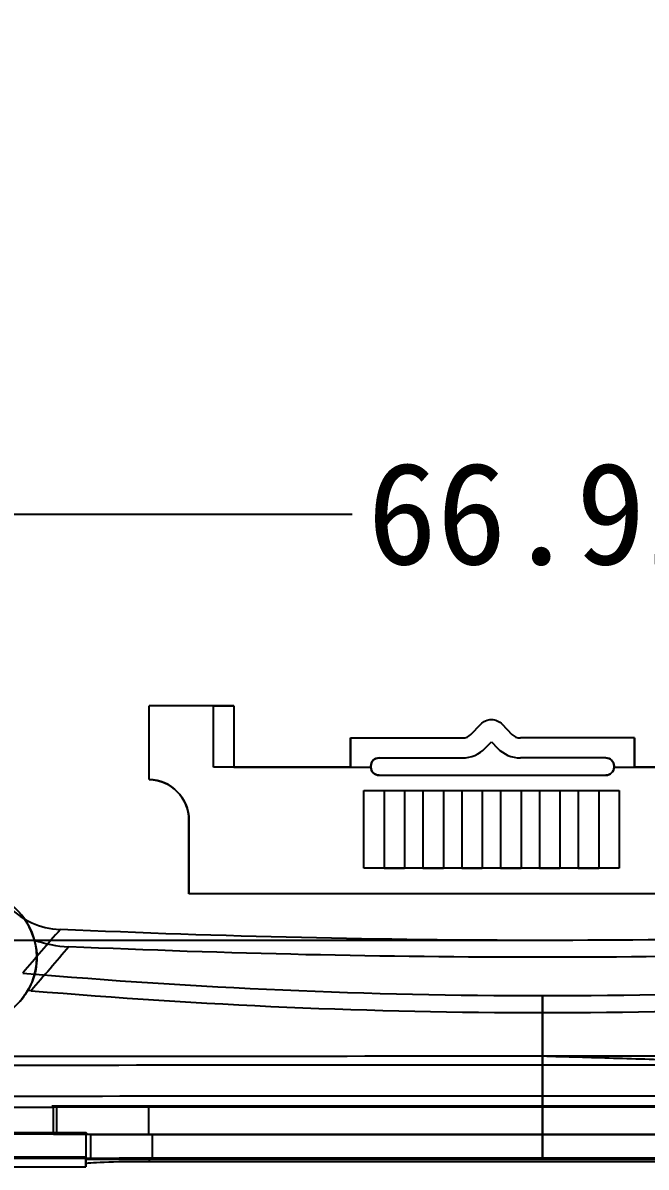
# Model space of a CAD drawing. Header units: inches. Extents: x -850 to 339, y -315 to 884.
# Drawn here: x -25.4 to 5.1, y 0 to 56 of the extents above; entities that cross this region are included whole.
import ezdxf

# ---------------------------------------------------------------- set-up
doc = ezdxf.new("R2010")
doc.units = ezdxf.units.IN
doc.header["$MEASUREMENT"] = 0
for name, color, linetype, true_color in [('200', 7, 'Continuous', 0xffffff), ('AUXIL$14', 7, 'Continuous', 0xffffff), ('AUXIL$9', 7, 'Continuous', 0xffffff), ('ORTHO$2', 7, 'Continuous', 0xffffff), ('ORTHO$5', 7, 'Continuous', 0xffffff), ('ORTHO$6', 7, 'Continuous', 0xffffff)]:
    doc.layers.add(name, color=color, linetype=linetype, true_color=true_color)
for name, color, linetype in [('VE200I1173$0000000000011', 255, 'Continuous'), ('VE200I1175$0000000000011', 255, 'Continuous'), ('VE200I1239$0010000001011', 255, 'Continuous'), ('VE200I1244$0000000000011', 255, 'Continuous'), ('VE200I1245$0000000000011', 255, 'Continuous'), ('VE200I1249$0000000000011', 255, 'Continuous'), ('VE200I1250$0000000000011', 255, 'Continuous'), ('VE200I1251$0000000000011', 255, 'Continuous'), ('VE200I1252$0000000000011', 255, 'Continuous'), ('VE200I1253$0010000001011', 255, 'Continuous'), ('VE200I1257$0000000000011', 255, 'Continuous'), ('VE200I1258$0001000000011', 255, 'Continuous'), ('VE200I1259$0011000001011', 255, 'Continuous'), ('VE200I1263$0011000001011', 255, 'Continuous'), ('VE200I1264$0000000000011', 255, 'Continuous'), ('VE200I1269$0001001010011', 255, 'Continuous'), ('VE200I1270$0000000000011', 255, 'Continuous'), ('VE200I1272$0000001010011', 255, 'Continuous'), ('VE200I1274$0000000000011', 255, 'Continuous'), ('VE200I1275$0010000001011', 255, 'Continuous'), ('VE200I1276$0001000000011', 255, 'Continuous'), ('VE200I1277$0000000000011', 255, 'Continuous'), ('VE200I1278$0001000000011', 255, 'Continuous'), ('VE200I1279$0011000001011', 255, 'Continuous'), ('VE200I1280$0001000000011', 255, 'Continuous'), ('VE200I1281$0000000000011', 255, 'Continuous'), ('VE200I1282$0001000000011', 255, 'Continuous'), ('VE200I1283$0001001010011', 255, 'Continuous'), ('VE200I1284$0001000000011', 255, 'Continuous'), ('VE200I1285$0011000001011', 255, 'Continuous'), ('VE200I1286$0001000000011', 255, 'Continuous'), ('VE200I1287$0001000000011', 255, 'Continuous'), ('VE200I612$1111101111011', 255, 'Continuous'), ('VE200I627$0000000000011', 255, 'Continuous'), ('VE200I628$0000000000011', 255, 'Continuous'), ('VE200I629$0000000000011', 255, 'Continuous'), ('VE200I686$0010000001011', 255, 'Continuous'), ('VE200I687$0011000001011', 255, 'Continuous'), ('VE200I688$0000000000011', 255, 'Continuous'), ('VE200I690$0000000000011', 255, 'Continuous'), ('VE200I700$0000000000011', 255, 'Continuous'), ('VE200I712$0000000000011', 255, 'Continuous'), ('VE200I713$0000000000011', 255, 'Continuous'), ('VE200I715$0010000001011', 255, 'Continuous'), ('VE200I716$0000000000011', 255, 'Continuous'), ('VE200I720$1111100101011', 255, 'Continuous'), ('VE200I722$1010000101011', 255, 'Continuous'), ('VE200I723$1010000101011', 255, 'Continuous'), ('VE200I724$1110100101011', 255, 'Continuous'), ('VE200I725$1010000101011', 255, 'Continuous'), ('VE200I741$0000000000011', 255, 'Continuous'), ('VE200I742$0000000000011', 255, 'Continuous'), ('VE200I760$0000000000011', 255, 'Continuous'), ('VE200I761$0000000000011', 255, 'Continuous'), ('VE200I762$0000000000011', 255, 'Continuous'), ('VE200I763$0000000000011', 255, 'Continuous'), ('VE200I764$0000000000011', 255, 'Continuous'), ('VE200I767$0000000000011', 255, 'Continuous'), ('VE200I909$0000000000011', 255, 'Continuous'), ('VE200I910$0000000000011', 255, 'Continuous'), ('VE200I943$1000000100011', 255, 'Continuous'), ('VE200I949$1000000110011', 255, 'Continuous'), ('VE200I950$1101101110011', 255, 'Continuous'), ('VE200I952$1000000100011', 255, 'Continuous')]:
    doc.layers.add(name, color=color, linetype=linetype)
doc.dimstyles.get("Standard").update_dxf_attribs({"dimtxt": 5, "dimasz": 0.18, "dimexe": 0.18, "dimexo": 0.0625, "dimgap": 0.09, "dimtad": 0, "dimtih": 1, "dimtoh": 1, "dimzin": 0, "dimdsep": 46, "dimtxsty": 'Standard', "dimcen": 0.09, "dimclrt": 3, "dimadec": 0, "dimazin": 0, "dimtfac": 1, "dimtofl": 0, "dimtmove": 0, "dimatfit": 3, "dimfxl": 0, "dimtolj": 1, "dimtzin": 0, "dimarcsym": 0})

# ---------------------------------------------------------------- blocks, each defined once
blk = doc.blocks.new('*D2')
at = {"color": 0, "lineweight": -2}
for p, q in [((-33.522, 26.175), (-33.522, 32.131)), ((-33.342, 31.951), (-9.321, 31.951)), ((33.213, 31.951), (9.192, 31.951)), ((33.393, 25.496), (33.393, 32.131))]:
    blk.add_line(p, q, dxfattribs=at)
at = {"color": 0}
for points in [[(-33.342, 31.981), (-33.342, 31.921), (-33.522, 31.951)], [(33.213, 31.981), (33.213, 31.921), (33.393, 31.951)]]:
    blk.add_solid(points, dxfattribs=at)
at = {"layer": 'Defpoints', "color": 0}
for p in [(33.393, 31.951), (-33.522, 26.112, 7.484), (33.393, 25.433, 14.867)]:
    blk.add_point(p, dxfattribs=at)
at = {"color": 3, "insert": (-0.064, 31.951), "char_height": 5, "attachment_point": 5}
blk.add_mtext('\\A1;66.91', dxfattribs=at)
blk = doc.blocks.new('*D4')
at = {"color": 0, "lineweight": -2}
for p, q in [((-30.34, 17.425), (-30.34, -7.367)), ((30.34, 17.425), (30.34, -7.367)), ((-30.16, -7.187), (-9.673, -7.187)), ((30.16, -7.187), (9.673, -7.187))]:
    blk.add_line(p, q, dxfattribs=at)
at = {"color": 0}
for points in [[(-30.16, -7.157), (-30.16, -7.217), (-30.34, -7.187)], [(30.16, -7.157), (30.16, -7.217), (30.34, -7.187)]]:
    blk.add_solid(points, dxfattribs=at)
at = {"layer": 'Defpoints', "color": 0}
for p in [(-30.34, 17.487, 8.6), (30.34, 17.487, 8.6), (30.34, -7.187)]:
    blk.add_point(p, dxfattribs=at)
at = {"color": 3, "insert": (0, -7.187), "char_height": 5, "attachment_point": 5}
blk.add_mtext('\\A1;60.68', dxfattribs=at)
blk = doc.blocks.new('*D5')
at = {"color": 0, "lineweight": -2}
for p, q in [((0.062, 203.725), (74.09, 203.725)), ((73.91, 203.545), (73.91, 104.597)), ((73.91, 0.47), (73.91, 99.417)), ((0.062, 0.29), (74.09, 0.29))]:
    blk.add_line(p, q, dxfattribs=at)
at = {"color": 0}
for points in [[(73.88, 203.545), (73.94, 203.545), (73.91, 203.725)], [(73.88, 0.47), (73.94, 0.47), (73.91, 0.29)]]:
    blk.add_solid(points, dxfattribs=at)
at = {"layer": 'Defpoints', "color": 0}
for p in [(0, 203.725, 8.3), (0, 0.29, 8.3), (73.91, 0.29)]:
    blk.add_point(p, dxfattribs=at)
at = {"color": 3, "insert": (73.91, 102.007), "char_height": 5, "attachment_point": 5}
blk.add_mtext('\\A1;203.43', dxfattribs=at)
blk = doc.blocks.new('*D15')
at = {"color": 0, "lineweight": -2}
for p, q in [((-0.062, 107.503), (-48.467, 107.503)), ((-48.287, 107.323), (-48.287, 61.891)), ((-48.287, 11.28), (-48.287, 56.711)), ((-0.062, 11.1), (-48.467, 11.1))]:
    blk.add_line(p, q, dxfattribs=at)
at = {"color": 0}
for points in [[(-48.317, 107.323), (-48.257, 107.323), (-48.287, 107.503)], [(-48.317, 11.28), (-48.257, 11.28), (-48.287, 11.1)]]:
    blk.add_solid(points, dxfattribs=at)
at = {"layer": 'Defpoints', "color": 0}
for p in [(-48.287, 107.503), (0, 107.503, 15), (0, 11.1, 15)]:
    blk.add_point(p, dxfattribs=at)
at = {"color": 3, "insert": (-48.287, 59.301), "char_height": 5, "attachment_point": 5}
blk.add_mtext('\\A1;96.40', dxfattribs=at)
blk = doc.blocks.new('*D21')
at = {"color": 0, "lineweight": -2}
for p, q in [((-40.848, 68.668), (-40.848, -22.839)), ((40.822, 66.17), (40.822, -22.839)), ((-40.668, -22.659), (-9.27, -22.659)), ((40.642, -22.659), (9.243, -22.659))]:
    blk.add_line(p, q, dxfattribs=at)
at = {"color": 0}
for points in [[(-40.668, -22.629), (-40.668, -22.689), (-40.848, -22.659)], [(40.642, -22.629), (40.642, -22.689), (40.822, -22.659)]]:
    blk.add_solid(points, dxfattribs=at)
at = {"layer": 'Defpoints', "color": 0}
for p in [(-40.848, 68.73, 0.5), (40.822, 66.232, 0.5), (40.822, -22.659)]:
    blk.add_point(p, dxfattribs=at)
at = {"color": 3, "insert": (-0.013, -22.659), "char_height": 5, "attachment_point": 5}
blk.add_mtext('\\A1;81.67', dxfattribs=at)
blk = doc.blocks.new('*D104')
at = {"color": 0, "lineweight": -2}
for p, q in [((29.289, -244.632), (29.469, -244.632)), ((29.469, -244.632), (30.212, -277.82))]:
    blk.add_line(p, q, dxfattribs=at)
at = {"color": 0}
blk.add_solid([(30.242, -277.819), (30.182, -277.82), (30.216, -278)], dxfattribs=at)
at = {"layer": 'Defpoints', "color": 0}
for p in [(18.632, 239.532, 15), (30.216, -278, 15)]:
    blk.add_point(p, dxfattribs=at)
at = {"color": 3, "insert": (15.032, -244.632), "char_height": 5, "attachment_point": 5}
blk.add_mtext('\\A1;R517.66', dxfattribs=at)

msp = doc.modelspace()

# ---------------------------------------------------------------- linework, layer by layer
at = {"layer": '200', "color": 252}
for p, q in [((-16.1, 22.577, -13.8), (-19.25, 22.577, -13.8)), ((-19.25, 18.977, -15.5), (-19.25, 22.577, -15.5)), ((-15.1, 22.577, -15.5), (-19.25, 22.577, -15.5)), ((-19.25, 18.977, -13.8), (-19.25, 22.577, -13.8)), ((-19.25, 22.577, -13.8), (-19.25, 22.577, -15.5)), ((-16.1, 19.577, -13.8), (-16.1, 22.577, -13.8)), ((-16.1, 22.577, -13.8), (-15.1, 22.577, -14.3)), ((-15.1, 22.577, -15.5), (-15.1, 19.577, -15.5)), ((-15.1, 22.577, -14.3), (-15.1, 22.577, -15.5)), ((-15.1, 22.577, -14.3), (-15.1, 19.577, -14.3)), ((-3.503, 21.179, -14.6), (-3.023, 21.679, -14.6)), ((-3.503, 21.179, -13.8), (-3.023, 21.679, -13.8)), ((-3.023, 21.679, -13.8), (-3.023, 21.679, -14.6)), ((-1.977, 21.679, -14.6), (-1.497, 21.179, -14.6)), ((-1.977, 21.679, -13.8), (-1.977, 21.679, -14.6)), ((-1.977, 21.679, -13.8), (-1.497, 21.179, -13.8)), ((-9.4, 21.002, -14.6), (-3.918, 21.002, -14.6)), ((-9.4, 19.577, -13.8), (-9.4, 21.002, -13.8)), ((-9.4, 21.002, -13.8), (-9.4, 21.002, -14.6)), ((-9.4, 21.002, -14.6), (-9.4, 19.577, -14.6)), ((-9.4, 21.002, -13.8), (-3.918, 21.002, -13.8)), ((-3.918, 21.002, -13.8), (-3.918, 21.002, -14.6)), ((-3.503, 21.179, -13.8), (-3.503, 21.179, -14.6)), ((-2.799, 20.504, -13.8), (-2.5, 20.816, -13.8)), ((-2.799, 20.504, -14.6), (-2.5, 20.816, -14.6)), ((-2.5, 20.816, -13.8), (-2.201, 20.504, -13.8)), ((-2.5, 20.816, -14.6), (-2.201, 20.504, -14.6)), ((-2.5, 20.816, -13.8), (-2.5, 20.816, -14.6)), ((-1.497, 21.179, -13.8), (-1.497, 21.179, -14.6)), ((4.5, 21.002, -13.8), (-1.082, 21.002, -13.8)), ((4.5, 21.002, -14.6), (-1.082, 21.002, -14.6)), ((-1.082, 21.002, -13.8), (-1.082, 21.002, -14.6)), ((4.5, 19.577, -13.8), (4.5, 21.002, -13.8)), ((4.5, 21.002, -14.6), (4.5, 19.577, -14.6)), ((4.5, 21.002, -13.8), (4.5, 21.002, -14.6)), ((-2.799, 20.504, -13.8), (-2.799, 20.504, -14.6)), ((-2.201, 20.504, -13.8), (-2.201, 20.504, -14.6)), ((-8.4, 19.577, -13.8), (-8.4, 19.627, -13.8)), ((-8.4, 19.627, -14.6), (-8.4, 19.577, -14.6)), ((-8.4, 19.627, -14.6), (-8.4, 19.627, -13.8)), ((-8, 20.027, -13.8), (-3.918, 20.027, -13.8)), ((-8, 20.027, -13.8), (-8, 20.027, -14.6)), ((-8, 20.027, -14.6), (-3.918, 20.027, -14.6)), ((-3.918, 20.027, -13.8), (-3.918, 20.027, -14.6)), ((3.1, 20.027, -14.6), (-1.082, 20.027, -14.6)), ((3.1, 20.027, -13.8), (-1.082, 20.027, -13.8)), ((-1.082, 20.027, -13.8), (-1.082, 20.027, -14.6)), ((3.1, 20.027, -14.6), (3.1, 20.027, -13.8)), ((3.5, 19.577, -13.8), (3.5, 19.627, -13.8)), ((3.5, 19.627, -13.8), (3.5, 19.627, -14.6)), ((3.5, 19.627, -14.6), (3.5, 19.577, -14.6)), ((-15.1, 19.577, -14.3), (-16.1, 19.577, -13.8)), ((-9.4, 19.577, -13.8), (-16.1, 19.577, -13.8)), ((-15.1, 19.577, -15.5), (-8.4, 19.577, -15.5)), ((-15.1, 19.577, -14.3), (-15.1, 19.577, -15.5)), ((-9.4, 19.577, -14.6), (-8.4, 19.577, -14.6)), ((-9.4, 19.577, -13.8), (-9.4, 19.577, -14.6)), ((-8.4, 19.577, -14.6), (-8.4, 19.577, -15.5)), ((-8.4, 19.577, -13.8), (-8.4, 19.577, -14.6)), ((-8, 19.177, -15.5), (3.1, 19.177, -15.5)), ((-8, 19.177, -13.8), (3.1, 19.177, -13.8)), ((-8, 19.177, -15.5), (-8, 19.177, -13.8)), ((3.1, 19.177, -13.8), (3.1, 19.177, -15.5)), ((3.5, 19.577, -14.6), (4.5, 19.577, -14.6)), ((3.5, 19.577, -15.5), (10.1, 19.577, -15.5)), ((3.5, 19.577, -14.6), (3.5, 19.577, -13.8)), ((3.5, 19.577, -14.6), (3.5, 19.577, -15.5)), ((10.1, 19.577, -13.8), (4.5, 19.577, -13.8)), ((4.5, 19.577, -13.8), (4.5, 19.577, -14.6)), ((-19.25, 18.977, -13.8), (-19.25, 18.977, -15.5)), ((-8.75, 18.427, -18.1), (-7.75, 18.427, -18.1)), ((-8.75, 14.627, -18.1), (-8.75, 18.427, -18.1)), ((-8.75, 14.627, -15.5), (-8.75, 18.427, -15.5)), ((-8.75, 18.427, -15.5), (-8.75, 18.427, -18.1)), ((-8.75, 18.427, -15.5), (3.75, 18.427, -15.5)), ((-7.75, 18.427, -18.1), (-7.75, 14.627, -18.1)), ((-7.75, 18.427, -18.6), (-6.75, 18.427, -18.6)), ((-7.75, 18.427, -18.6), (-7.75, 14.627, -18.6)), ((-7.75, 18.427, -18.1), (-7.75, 18.427, -18.6)), ((-6.75, 18.427, -18.1), (-5.85, 18.427, -18.1)), ((-6.75, 18.427, -18.1), (-6.75, 18.427, -18.6)), ((-6.75, 18.427, -18.6), (-6.75, 14.627, -18.6)), ((-6.75, 18.427, -18.1), (-6.75, 14.627, -18.1)), ((-5.85, 18.427, -18.1), (-5.85, 14.627, -18.1)), ((-5.85, 18.427, -18.6), (-4.85, 18.427, -18.6)), ((-5.85, 18.427, -18.6), (-5.85, 14.627, -18.6)), ((-5.85, 18.427, -18.1), (-5.85, 18.427, -18.6)), ((-4.85, 18.427, -18.1), (-3.95, 18.427, -18.1)), ((-4.85, 18.427, -18.1), (-4.85, 18.427, -18.6)), ((-4.85, 18.427, -18.6), (-4.85, 14.627, -18.6)), ((-4.85, 18.427, -18.1), (-4.85, 14.627, -18.1)), ((-3.95, 18.427, -18.1), (-3.95, 14.627, -18.1)), ((-3.95, 18.427, -18.6), (-2.95, 18.427, -18.6)), ((-3.95, 18.427, -18.6), (-3.95, 14.627, -18.6)), ((-3.95, 18.427, -18.1), (-3.95, 18.427, -18.6)), ((-2.95, 18.427, -18.1), (-2.05, 18.427, -18.1)), ((-2.95, 18.427, -18.1), (-2.95, 18.427, -18.6)), ((-2.95, 18.427, -18.6), (-2.95, 14.627, -18.6)), ((-2.95, 18.427, -18.1), (-2.95, 14.627, -18.1)), ((-2.05, 18.427, -18.1), (-2.05, 14.627, -18.1)), ((-2.05, 18.427, -18.6), (-1.05, 18.427, -18.6)), ((-2.05, 18.427, -18.6), (-2.05, 14.627, -18.6)), ((-2.05, 18.427, -18.1), (-2.05, 18.427, -18.6)), ((-1.05, 18.427, -18.1), (-0.15, 18.427, -18.1)), ((-1.05, 18.427, -18.1), (-1.05, 18.427, -18.6)), ((-1.05, 18.427, -18.6), (-1.05, 14.627, -18.6)), ((-1.05, 18.427, -18.1), (-1.05, 14.627, -18.1)), ((-0.15, 18.427, -18.1), (-0.15, 14.627, -18.1)), ((-0.15, 18.427, -18.6), (0.85, 18.427, -18.6)), ((-0.15, 18.427, -18.6), (-0.15, 14.627, -18.6)), ((-0.15, 18.427, -18.1), (-0.15, 18.427, -18.6)), ((0.85, 18.427, -18.1), (1.75, 18.427, -18.1)), ((0.85, 18.427, -18.1), (0.85, 18.427, -18.6)), ((0.85, 18.427, -18.6), (0.85, 14.627, -18.6)), ((0.85, 18.427, -18.1), (0.85, 14.627, -18.1)), ((1.75, 18.427, -18.1), (1.75, 14.627, -18.1)), ((1.75, 18.427, -18.6), (2.75, 18.427, -18.6)), ((1.75, 18.427, -18.6), (1.75, 14.627, -18.6)), ((1.75, 18.427, -18.1), (1.75, 18.427, -18.6)), ((2.75, 18.427, -18.1), (2.75, 18.427, -18.6)), ((2.75, 18.427, -18.1), (3.75, 18.427, -18.1)), ((2.75, 18.427, -18.6), (2.75, 14.627, -18.6)), ((2.75, 18.427, -18.1), (2.75, 14.627, -18.1)), ((3.75, 18.427, -15.5), (3.75, 14.627, -15.5)), ((3.75, 18.427, -15.5), (3.75, 18.427, -18.1)), ((3.75, 18.427, -18.1), (3.75, 14.627, -18.1)), ((-17.3, 13.377, -13.8), (-17.3, 16.977, -13.8)), ((-17.3, 16.977, -13.8), (-17.3, 16.977, -15.5)), ((-17.3, 16.977, -15.5), (-17.3, 13.377, -15.5)), ((-7.75, 14.627, -18.1), (-8.75, 14.627, -18.1)), ((3.75, 14.627, -15.5), (-8.75, 14.627, -15.5)), ((-8.75, 14.627, -15.5), (-8.75, 14.627, -18.1)), ((-7.75, 14.627, -18.1), (-7.75, 14.627, -18.6)), ((-7.75, 14.627, -18.6), (-6.75, 14.627, -18.6)), ((-5.85, 14.627, -18.1), (-6.75, 14.627, -18.1)), ((-6.75, 14.627, -18.1), (-6.75, 14.627, -18.6)), ((-5.85, 14.627, -18.1), (-5.85, 14.627, -18.6)), ((-5.85, 14.627, -18.6), (-4.85, 14.627, -18.6)), ((-3.95, 14.627, -18.1), (-4.85, 14.627, -18.1)), ((-4.85, 14.627, -18.1), (-4.85, 14.627, -18.6)), ((-3.95, 14.627, -18.1), (-3.95, 14.627, -18.6)), ((-3.95, 14.627, -18.6), (-2.95, 14.627, -18.6)), ((-2.05, 14.627, -18.1), (-2.95, 14.627, -18.1)), ((-2.95, 14.627, -18.1), (-2.95, 14.627, -18.6)), ((-2.05, 14.627, -18.1), (-2.05, 14.627, -18.6)), ((-2.05, 14.627, -18.6), (-1.05, 14.627, -18.6)), ((-0.15, 14.627, -18.1), (-1.05, 14.627, -18.1)), ((-1.05, 14.627, -18.1), (-1.05, 14.627, -18.6)), ((-0.15, 14.627, -18.1), (-0.15, 14.627, -18.6)), ((-0.15, 14.627, -18.6), (0.85, 14.627, -18.6)), ((1.75, 14.627, -18.1), (0.85, 14.627, -18.1)), ((0.85, 14.627, -18.1), (0.85, 14.627, -18.6)), ((1.75, 14.627, -18.1), (1.75, 14.627, -18.6)), ((1.75, 14.627, -18.6), (2.75, 14.627, -18.6)), ((3.75, 14.627, -18.1), (2.75, 14.627, -18.1)), ((2.75, 14.627, -18.1), (2.75, 14.627, -18.6)), ((3.75, 14.627, -15.5), (3.75, 14.627, -18.1)), ((12.3, 13.377, -15.5), (-17.3, 13.377, -15.5)), ((12.3, 13.377, -13.8), (-17.3, 13.377, -13.8)), ((-17.3, 13.377, -15.5), (-17.3, 13.377, -13.8))]:
    msp.add_line(p, q, dxfattribs=at)
at = {"layer": '200', "color": 252, "extrusion": (0, 0, -1)}
msp.add_arc((2.5, 21.177, 14.6), 0.725, 43.8142, 136.1858, dxfattribs=at)
at = {"layer": '200', "color": 252, "extrusion": (8.13755e-32, 2.39272e-15, -1)}
msp.add_arc((2.5, 21.177, 13.8), 0.725, 43.8142, 136.1858, dxfattribs=at)
at = {"layer": '200', "color": 252}
for centre, radius, start, end in [((-3.918, 21.577, -14.6), 0.575, 270, 316.1858), ((-3.918, 21.577, -13.8), 0.575, 270, 316.1858), ((-1.082, 21.577, -14.6), 0.575, 223.8142, 270), ((-1.082, 21.577, -13.8), 0.575, 223.8142, 270), ((-3.918, 21.577, -13.8), 1.55, 270, 316.1858), ((-3.918, 21.577, -14.6), 1.55, 270, 316.1858), ((-1.082, 21.577, -13.8), 1.55, 223.8142, 270), ((-1.082, 21.577, -14.6), 1.55, 223.8142, 270), ((-8, 19.627, -14.6), 0.4, 90, 180), ((3.1, 19.627, -14.6), 0.4, 0, 90), ((-8, 19.577, -15.5), 0.4, 180, 270), ((3.1, 19.577, -15.5), 0.4, -90, 0), ((-19.3, 16.977, -15.5), 2, 0, 88.5675)]:
    msp.add_arc(centre, radius, start, end, dxfattribs=at)
at = {"layer": '200', "color": 252, "extrusion": (8.13755e-32, 0, -1)}
for centre, start, end in [((8, 19.627, 13.8), 0, 90), ((-3.1, 19.627, 13.8), 90, 180), ((8, 19.577, 13.8), -90, 0), ((-3.1, 19.577, 13.8), 180, 270)]:
    msp.add_arc(centre, 0.4, start, end, dxfattribs=at)
at = {"layer": '200', "color": 252, "extrusion": (8.13755e-32, 1.73472e-15, -1)}
msp.add_arc((19.3, 16.977, 13.8), 2, 91.4325, 180, dxfattribs=at)
at = {"layer": 'AUXIL$14', "color": 9}
msp.add_line((0, 8.402, 17.7), (0, 5.447, 17.7), dxfattribs=at)
msp.add_open_spline([(0, 5.447, 17.7), (13.916, 5.044, 17.702), (27.815, 4.575, 17.051)], degree=2, dxfattribs=at)
at = {"layer": 'AUXIL$9', "color": 9}
msp.add_line((0, 8.402, 17.7), (0, 5.447, 17.7), dxfattribs=at)
at = {"layer": 'ORTHO$2', "color": 9}
msp.add_line((0, 8.402, 17.7), (0, 5.447, 17.7), dxfattribs=at)
msp.add_open_spline([(0, 5.447, 17.7), (0, 4.804, 17.692), (0, 3.566, 17.464), (0, 1.877, 16.396), (0, 0.751, 14.746), (0, 0.48, 13.517), (0, 0.45, 12.874)], degree=3, knots=[0, 0, 0, 0, 0.240554, 0.5, 0.759446, 1, 1, 1, 1], dxfattribs=at)
at = {"layer": 'ORTHO$5', "color": 9}
msp.add_line((0, 5.447, 17.7), (0, 8.402, 17.7), dxfattribs=at)
msp.add_open_spline([(0, 0.45, 12.874), (0, 0.48, 13.517), (0, 0.751, 14.746), (0, 1.877, 16.396), (0, 3.566, 17.464), (0, 4.804, 17.692), (0, 5.447, 17.7)], degree=3, knots=[0, 0, 0, 0, 0.240554, 0.5, 0.759446, 1, 1, 1, 1], dxfattribs=at)
at = {"layer": 'ORTHO$6', "color": 9}
msp.add_line((0, 8.402, 17.7), (0, 5.447, 17.7), dxfattribs=at)
msp.add_open_spline([(0, 5.447, 17.7), (0, 4.804, 17.692), (0, 3.566, 17.464), (0, 1.877, 16.396), (0, 0.751, 14.746), (0, 0.48, 13.517), (0, 0.45, 12.874)], degree=3, knots=[0, 0, 0, 0, 0.240554, 0.5, 0.759446, 1, 1, 1, 1], dxfattribs=at)
at = {"layer": 'VE200I1173$0000000000011', "color": 9}
msp.add_open_spline([(-24.861, 11.119, 13), (-24.617, 10.21, 13.647), (-24.757, 9.395, 14.473), (-25.183, 8.655, 15.225)], degree=3, dxfattribs=at)
at = {"layer": 'VE200I1175$0000000000011', "color": 9}
msp.add_circle((-28, 10.277, 1.3), 3.25, dxfattribs=at)
at = {"layer": 'VE200I1239$0010000001011', "color": 9}
msp.add_line((-19.104, 0.402, -10), (19.104, 0.402, -10), dxfattribs=at)
at = {"layer": 'VE200I1244$0000000000011', "color": 9}
msp.add_line((-19.25, 0.402, 8.3), (19.25, 0.402, 8.3), dxfattribs=at)
at = {"layer": 'VE200I1245$0000000000011', "color": 9}
msp.add_line((-22.35, 0.402, 0.5), (-22.35, 0.402, 5.2), dxfattribs=at)
at = {"layer": 'VE200I1249$0000000000011', "color": 9}
msp.add_line((-22.35, 0.182, 5.2), (-22.35, 0.402, 5.2), dxfattribs=at)
at = {"layer": 'VE200I1250$0000000000011', "color": 9, "extrusion": (0, 1, 0)}
msp.add_arc((19.25, 5.2, 0.402), 3.1, 0, 90, dxfattribs=at)
at = {"layer": 'VE200I1251$0000000000011', "color": 9}
msp.add_line((-19.25, 0.402, 8.3), (-19.25, 0.29, 8.3), dxfattribs=at)
at = {"layer": 'VE200I1252$0000000000011', "color": 9}
msp.add_line((-22.102, 1.602, -7.105), (-22.251, 1.602, -2.823), dxfattribs=at)
at = {"layer": 'VE200I1253$0010000001011', "color": 9}
msp.add_line((-22.251, 1.602, -2.823), (-23.911, 1.602, -2.823), dxfattribs=at)
at = {"layer": 'VE200I1257$0000000000011', "color": 9}
msp.add_line((-23.95, 2.942, -1.7), (-23.96, 2.952, -1.414), dxfattribs=at)
at = {"layer": 'VE200I1258$0001000000011', "color": 9}
msp.add_line((-23.96, 2.952, -1.414), (-23.756, 2.952, -7.257), dxfattribs=at)
at = {"layer": 'VE200I1259$0011000001011', "color": 9}
msp.add_line((-23.756, 1.602, -7.257), (-23.911, 1.602, -2.823), dxfattribs=at)
at = {"layer": 'VE200I1263$0011000001011', "color": 9}
msp.add_line((-22.102, 0.402, -7.105), (-22.367, 0.402, 0.5), dxfattribs=at)
at = {"layer": 'VE200I1264$0000000000011', "color": 9}
msp.add_line((-22.367, 0.402, 0.5), (-22.367, 0.518, 0.5), dxfattribs=at)
at = {"layer": 'VE200I1269$0001001010011', "color": 9}
msp.add_line((-23.756, 2.992, -7.257), (-24, 2.992, -0.269), dxfattribs=at)
at = {"layer": 'VE200I1270$0000000000011', "color": 9}
msp.add_line((-19.104, 1.602, -10), (19.104, 1.602, -10), dxfattribs=at)
at = {"layer": 'VE200I1272$0000001010011', "color": 9}
msp.add_line((-19.259, 2.992, -11.6), (19.259, 2.992, -11.6), dxfattribs=at)
at = {"layer": 'VE200I1274$0000000000011', "color": 9}
msp.add_line((-19.259, 2.952, -11.6), (19.259, 2.952, -11.6), dxfattribs=at)
at = {"layer": 'VE200I1275$0010000001011', "color": 9}
msp.add_line((19.259, 1.602, -11.6), (-19.259, 1.602, -11.6), dxfattribs=at)
at = {"layer": 'VE200I1276$0001000000011', "color": 9}
msp.add_line((-19.259, 1.602, -11.6), (-19.259, 2.952, -11.6), dxfattribs=at)
at = {"layer": 'VE200I1277$0000000000011', "color": 9, "extrusion": (0, -1, 0)}
msp.add_arc((-19.104, -7, -1.602), 3, 182, 270, dxfattribs=at)
at = {"layer": 'VE200I1278$0001000000011', "color": 9}
msp.add_line((-19.104, 1.602, -10), (-19.104, 0.402, -10), dxfattribs=at)
at = {"layer": 'VE200I1279$0011000001011', "color": 9, "extrusion": (0, 1, 0)}
msp.add_arc((19.104, -7, 0.402), 3, 270, 358, dxfattribs=at)
at = {"layer": 'VE200I1280$0001000000011', "color": 9}
msp.add_line((-22.102, 0.402, -7.105), (-22.102, 1.602, -7.105), dxfattribs=at)
at = {"layer": 'VE200I1281$0000000000011', "color": 9}
msp.add_line((-23.96, 2.952, -1.414), (-24, 2.992, -0.269), dxfattribs=at)
at = {"layer": 'VE200I1282$0001000000011', "color": 9}
msp.add_line((-23.756, 2.952, -7.257), (-23.756, 2.992, -7.257), dxfattribs=at)
at = {"layer": 'VE200I1283$0001001010011', "color": 9, "extrusion": (0, -1, 0)}
msp.add_arc((-19.259, -7.1, -2.992), 4.5, 182, 270, dxfattribs=at)
at = {"layer": 'VE200I1284$0001000000011', "color": 9}
msp.add_line((-19.259, 2.992, -11.6), (-19.259, 2.952, -11.6), dxfattribs=at)
at = {"layer": 'VE200I1285$0011000001011', "color": 9, "extrusion": (0, 1, 0)}
msp.add_arc((19.259, -7.1, 1.602), 4.5, 270, 358, dxfattribs=at)
at = {"layer": 'VE200I1286$0001000000011', "color": 9}
msp.add_line((-23.756, 1.602, -7.257), (-23.756, 2.952, -7.257), dxfattribs=at)
at = {"layer": 'VE200I1287$0001000000011', "color": 9, "extrusion": (0, -1, 0)}
msp.add_arc((-19.259, -7.1, -2.952), 4.5, 182, 270, dxfattribs=at)
at = {"layer": 'VE200I612$1111101111011', "color": 9}
msp.add_open_spline([(-27.819, 5.427, 17.124), (-9.284, 5.453, 17.892), (9.284, 5.453, 17.892), (27.819, 5.427, 17.124)], degree=3, dxfattribs=at)
at = {"layer": 'VE200I627$0000000000011', "color": 9}
msp.add_line((-27.993, 0.518, 0.5), (-22.367, 0.518, 0.5), dxfattribs=at)
at = {"layer": 'VE200I628$0000000000011', "color": 9}
msp.add_line((-22.367, 0.402, 0.5), (-22.35, 0.402, 0.5), dxfattribs=at)
at = {"layer": 'VE200I629$0000000000011', "color": 9}
msp.add_line((-22.35, 0.402, 0.5), (-22.35, 0.017, 0.5), dxfattribs=at)
at = {"layer": 'VE200I686$0010000001011', "color": 9}
msp.add_line((-28.062, 1.642, -1.7), (-23.95, 1.642, -1.7), dxfattribs=at)
at = {"layer": 'VE200I687$0011000001011', "color": 9}
msp.add_line((-23.95, 1.642, -1.7), (-23.911, 1.602, -2.823), dxfattribs=at)
at = {"layer": 'VE200I688$0000000000011', "color": 9}
msp.add_line((-22.251, 1.602, -2.823), (-22.35, 1.701), dxfattribs=at)
at = {"layer": 'VE200I690$0000000000011', "color": 9}
msp.add_line((-23.95, 2.942, -1.7), (-23.95, 1.642, -1.7), dxfattribs=at)
at = {"layer": 'VE200I700$0000000000011', "color": 9}
msp.add_line((-28.061, 2.942, -1.7), (-23.95, 2.942, -1.7), dxfattribs=at)
at = {"layer": 'VE200I712$0000000000011', "color": 9}
msp.add_line((-28.008, 1.701), (-22.35, 1.701), dxfattribs=at)
at = {"layer": 'VE200I713$0000000000011', "color": 9}
msp.add_line((-22.35, 1.701), (-22.35, 0.5), dxfattribs=at)
at = {"layer": 'VE200I715$0010000001011', "color": 9}
msp.add_line((-28.009, 0.5), (-22.35, 0.5), dxfattribs=at)
at = {"layer": 'VE200I716$0000000000011', "color": 9}
msp.add_line((-22.35, 0.5), (-22.367, 0.518, 0.5), dxfattribs=at)
at = {"layer": 'VE200I720$1111100101011', "color": 9, "extrusion": (0, -0.999391, 0.034899)}
msp.add_ellipse((0, -22.847, -654.254), major_axis=(0, -23.297, -667.129), ratio=0.999391, start_param=3.100191, end_param=3.182994, dxfattribs=at)
at = {"layer": 'VE200I722$1010000101011', "color": 9}
msp.add_line((-27.993, 0.017, 0.5), (-22.35, 0.017, 0.5), dxfattribs=at)
at = {"layer": 'VE200I723$1010000101011', "color": 9}
msp.add_line((-22.35, 0.017, 0.5), (-22.35, 0.182, 5.2), dxfattribs=at)
at = {"layer": 'VE200I724$1110100101011', "color": 9, "extrusion": (0, 0.999391, -0.034899)}
msp.add_ellipse((-19.25, 0.182, 5.2), major_axis=(0, 0.108, 3.1), ratio=0.999391, start_param=4.712389, end_param=6.283185, dxfattribs=at)
at = {"layer": 'VE200I725$1010000101011', "color": 9}
msp.add_line((-19.25, 0.29, 8.3), (19.25, 0.29, 8.3), dxfattribs=at)
at = {"layer": 'VE200I741$0000000000011', "color": 9, "extrusion": (0, 0, -1)}
msp.add_arc((0, 528.761, -13), 518.489, 267.43863, 272.56137, dxfattribs=at)
at = {"layer": 'VE200I742$0000000000011', "color": 9}
msp.add_arc((-28, 10.277, 13), 3.25, 15.02, 79.0602, dxfattribs=at)
at = {"layer": 'VE200I760$0000000000011', "color": 9}
msp.add_ellipse((-18.882, 20.61, 13), major_axis=(-7.337, -8.706), ratio=0.621273, start_param=0.220038, end_param=0.445594, dxfattribs=at)
at = {"layer": 'VE200I761$0000000000011', "color": 9}
msp.add_open_spline([(-23.171, 10.789, 13), (-23.787, 10.073, 13.744), (-24.403, 9.356, 14.488), (-25.019, 8.639, 15.232)], degree=3, dxfattribs=at)
at = {"layer": 'VE200I762$0000000000011', "color": 9, "extrusion": (0.036565, -0.008789, -0.999293)}
msp.add_arc((8.468, -26.639, -16.213), 5.983, 171.4968, 173.0704, dxfattribs=at)
at = {"layer": 'VE200I763$0000000000011', "color": 9}
msp.add_open_spline([(-29.544, 13.136, 15.048), (-29.864, 12.963, 15.034), (-30.159, 12.733, 15.021), (-30.404, 12.464, 15.01), (-30.649, 12.195, 14.999), (-30.851, 11.88, 14.99), (-30.992, 11.545, 14.983), (-31.134, 11.21, 14.976), (-31.22, 10.846, 14.972), (-31.243, 10.483, 14.971), (-31.267, 10.12, 14.97), (-31.227, 9.748, 14.972), (-31.129, 9.398, 14.977), (-31.031, 9.049, 14.981), (-30.871, 8.711, 14.989), (-30.663, 8.413, 14.998), (-30.454, 8.115, 15.008), (-30.192, 7.85, 15.02), (-29.897, 7.638, 15.033), (-29.601, 7.425, 15.046), (-29.265, 7.261, 15.061), (-28.916, 7.159, 15.076), (-28.567, 7.056, 15.091), (-28.196, 7.012, 15.107), (-27.832, 7.031, 15.122), (-27.469, 7.05, 15.137), (-27.103, 7.132, 15.152), (-26.766, 7.27, 15.165), (-26.429, 7.408, 15.179), (-26.112, 7.606, 15.191), (-25.84, 7.848, 15.202), (-25.581, 8.079, 15.212), (-25.356, 8.355, 15.22), (-25.183, 8.656, 15.227)], degree=3, knots=[0, 0, 0, 0, 0.091325, 0.091325, 0.091325, 0.182654, 0.182654, 0.182654, 0.273915, 0.273915, 0.273915, 0.365101, 0.365101, 0.365101, 0.456269, 0.456269, 0.456269, 0.54749, 0.54749, 0.54749, 0.638802, 0.638802, 0.638802, 0.730195, 0.730195, 0.730195, 0.821621, 0.821621, 0.821621, 0.913024, 0.913024, 0.913024, 1, 1, 1, 1], dxfattribs=at)
at = {"layer": 'VE200I764$0000000000011', "color": 9}
msp.add_open_spline([(-25.019, 8.64, 15.233), (-8.34, 7.214, 15.856), (8.34, 7.214, 15.856), (25.019, 8.64, 15.233)], degree=3, dxfattribs=at)
at = {"layer": 'VE200I767$0000000000011', "color": 9}
msp.add_open_spline([(27.626, 4.979, 15.13), (9.219, 5.005, 15.89), (-9.219, 5.005, 15.89), (-27.626, 4.979, 15.13)], degree=3, dxfattribs=at)
at = {"layer": 'VE200I909$0000000000011', "color": 9, "extrusion": (0, 0.999391, -0.034899)}
msp.add_ellipse((0, -19.85, -654.376), major_axis=(0, -23.349, -668.629), ratio=0.999391, start_param=3.100356, end_param=3.18283, dxfattribs=at)
at = {"layer": 'VE200I910$0000000000011', "color": 9}
msp.add_line((24, 2.992, -0.269), (-24, 2.992, -0.269), dxfattribs=at)
at = {"layer": 'VE200I943$1000000100011', "color": 9}
msp.add_ellipse((-20.526, 18.573, 15), major_axis=(-5.234, -6.135), ratio=0.620284, start_param=5.673061, end_param=6.731759, dxfattribs=at)
at = {"layer": 'VE200I949$1000000110011', "color": 9}
msp.add_open_spline([(-23.591, 11.638, 15), (-24.201, 10.927, 15.738), (-24.812, 10.215, 16.478), (-25.424, 9.503, 17.219)], degree=3, dxfattribs=at)
at = {"layer": 'VE200I950$1101101110011', "color": 9}
msp.add_open_spline([(-25.424, 9.503, 17.219), (-8.475, 8.031, 17.861), (8.475, 8.031, 17.861), (25.424, 9.503, 17.219)], degree=3, dxfattribs=at)
at = {"layer": 'VE200I952$1000000100011', "color": 9, "extrusion": (0, 0, -1)}
msp.add_arc((0, 528.761, -15), 517.661, 267.38794, 272.61206, dxfattribs=at)

# ---------------------------------------------------------------- dimensions: what is measured, and where the dimension line sits
at = {"color": 1}
dim = msp.add_radius_dim(center=(18.632, 239.532, 15), mpoint=(30.216, -278, 15), dimstyle='Standard', dxfattribs=at)
dim.commit()
dim.dimension.update_dxf_attribs({"geometry": '*D104', "text_midpoint": (15.032, -244.632), "dimtype": 164})
for base, p1, p2, picture, middle in [((73.9105, 0.2898), (0, 203.7246, 8.3), (0, 0.2898, 8.3), '*D5', (73.9105, 102.0072)), ((-48.287, 107.503), (0, 11.1, 15), (0, 107.503, 15), '*D15', (-48.287, 59.301))]:
    dim = msp.add_linear_dim(base=base, p1=p1, p2=p2, angle=90, dimstyle='Standard')
    dim.commit()
    dim.dimension.update_dxf_attribs({"geometry": picture, "text_midpoint": middle})
for base, p1, p2, picture, middle in [((40.822, -22.659), (-40.848, 68.73, 0.5), (40.822, 66.232, 0.5), '*D21', (-0.013, -22.659)), ((33.393, 31.9514), (-33.5219, 26.1124, 7.4837), (33.393, 25.4335, 14.8675), '*D2', (-0.0644, 31.9514)), ((30.34, -7.187), (-30.34, 17.487, 8.6), (30.34, 17.487, 8.6), '*D4', (0, -7.187))]:
    dim = msp.add_linear_dim(base=base, p1=p1, p2=p2, dimstyle='Standard')
    dim.commit()
    dim.dimension.update_dxf_attribs({"geometry": picture, "text_midpoint": middle})

doc.saveas('drawing.dxf')
